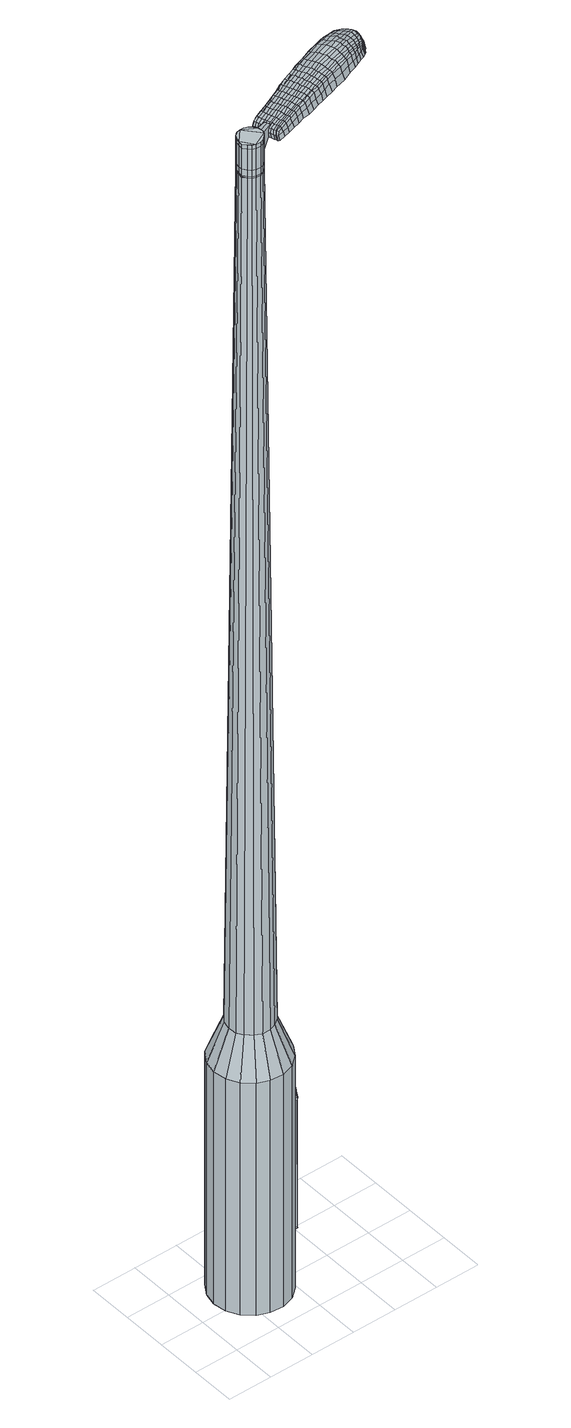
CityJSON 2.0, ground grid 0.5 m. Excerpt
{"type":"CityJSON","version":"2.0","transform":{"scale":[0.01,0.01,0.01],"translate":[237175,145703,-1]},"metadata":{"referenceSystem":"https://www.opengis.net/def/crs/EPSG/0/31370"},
"CityObjects":{
"object1":{"type":"GenericCityObject","attributes":{"cluster":574,"mean_distance_to_centroid":0.269,"new_centroid_x":237175.66,"new_centroid_y":145703.6,"mean_distance_to_camera":16.23,"H1":34.14,"H2":29.58,"Z_final":117.28,"cluster2":-1,"proj_x":237176.82,"proj_y":145707.25,"id_line":84815,"bearing_l":107.63,"distance":3.83,"orientation":"right","G_obj":17.63},"geometry":[{"type":"MultiSurface","lod":"2","boundaries":[[[0,1,2,3]],[[1,4,5,2]],[[4,6,7,5]],[[6,8,9,7]],[[8,10,11,9]],[[10,12,13,11]],[[12,14,15,13]],[[14,16,17,15]],[[16,18,19,17]],[[18,20,21,19]],[[20,22,23,21]],[[22,24,25,23]],[[24,26,27,25]],[[26,28,29,27]],[[28,30,31,29]],[[30,32,33,31]],[[32,34,35,33]],[[34,0,3,35]],[[36,37,38,39]],[[38,40,41,42]],[[41,43,42]],[[42,44,45,46]],[[45,47,46]],[[46,48,49,50]],[[49,51,50]],[[42,46,50,38]],[[50,52,39,38]],[[53,36,39]],[[2,5,7,35]],[[7,9,11,15]],[[11,13,15]],[[15,17,19,23]],[[19,21,23]],[[23,25,27,31]],[[27,29,31]],[[15,23,31,7]],[[31,33,35,7]],[[3,2,35]],[[1,0,54,55]],[[0,34,56,54]],[[34,32,57,56]],[[32,30,58,57]],[[30,28,59,58]],[[28,26,60,59]],[[26,24,61,60]],[[24,22,62,61]],[[22,20,63,62]],[[20,18,64,63]],[[18,16,65,64]],[[16,14,66,65]],[[14,12,67,66]],[[12,10,68,67]],[[10,8,69,68]],[[8,6,70,69]],[[6,4,71,70]],[[4,1,55,71]],[[55,54,72,73]],[[54,56,74,72]],[[56,57,75,74]],[[57,58,76,75]],[[58,59,77,76]],[[59,60,78,77]],[[60,61,79,78]],[[61,62,80,79]],[[62,63,81,80]],[[63,64,82,81]],[[64,65,83,82]],[[65,66,84,83]],[[66,67,85,84]],[[67,68,86,85]],[[68,69,87,86]],[[69,70,88,87]],[[70,71,89,88]],[[71,55,73,89]],[[90,91,92,93]],[[94,95,91,90]],[[75,96,95,94]],[[76,97,96,75]],[[77,98,97,76]],[[99,100,98,77]],[[101,102,100,99]],[[80,103,102,101]],[[81,104,103,80]],[[105,106,104,81]],[[83,107,106,105]],[[84,108,107,83]],[[85,109,108,84]],[[86,110,109,85]],[[111,112,110,86]],[[88,113,112,111]],[[114,115,113,88]],[[93,92,115,114]],[[116,117,118,119]],[[120,116,119,121]],[[122,120,121,123]],[[124,122,123,125]],[[126,124,125,127]],[[128,126,127,129]],[[130,128,129,131]],[[132,130,131,133]],[[134,132,133,135]],[[136,134,135,137]],[[138,136,137,139]],[[140,138,139,141]],[[142,140,141,143]],[[144,142,143,145]],[[146,144,145,147]],[[148,146,147,149]],[[73,72,90,93]],[[72,74,94,90]],[[74,75,94]],[[78,99,77]],[[78,79,101,99]],[[79,80,101]],[[82,105,81]],[[82,83,105]],[[87,111,86]],[[87,88,111]],[[89,114,88]],[[89,73,93,114]],[[150,151,92,91]],[[151,152,115,92]],[[152,113,115]],[[153,112,113]],[[153,110,112]],[[154,106,107]],[[154,104,106]],[[155,102,103]],[[155,156,100,102]],[[156,98,100]],[[157,95,96]],[[157,150,91,95]],[[39,52,148,158]],[[151,150,159,149]],[[53,39,158,117]],[[150,157,118,159]],[[36,53,117,116]],[[157,96,119,118]],[[37,36,116,120]],[[96,97,121,119]],[[38,37,120,122]],[[97,98,123,121]],[[40,38,122,124]],[[98,156,125,123]],[[41,40,124,126]],[[156,155,127,125]],[[43,41,126,128]],[[155,103,129,127]],[[42,43,128,130]],[[103,104,131,129]],[[44,42,130,132]],[[104,154,133,131]],[[45,44,132,134]],[[154,107,135,133]],[[47,45,134,136]],[[107,108,137,135]],[[46,47,136,138]],[[108,109,139,137]],[[48,46,138,140]],[[109,110,141,139]],[[49,48,140,142]],[[110,153,143,141]],[[51,49,142,144]],[[153,113,145,143]],[[50,51,144,146]],[[113,152,147,145]],[[52,50,146,148]],[[152,151,149,147]],[[148,149,160,161]],[[149,159,162,160]],[[159,118,163,162]],[[118,117,164,163]],[[117,158,165,164]],[[158,148,161,165]],[[166,167,168,169]],[[170,166,169,171]],[[166,170,172,173]],[[167,166,173,174]],[[175,176,177,178]],[[179,175,178,180]],[[175,179,181,182]],[[176,175,182,183]],[[184,185,186,187]],[[188,184,187,189]],[[184,188,190,191]],[[185,184,191,192]],[[193,194,195,196]],[[197,193,196,198]],[[193,197,199,200]],[[194,193,200,201]],[[202,203,204,205]],[[206,202,205,207]],[[202,206,208,209]],[[203,202,209,210]],[[211,212,213,214]],[[215,211,214,216]],[[211,215,217,218]],[[212,211,218,219]],[[220,221,222,223]],[[212,220,223,213]],[[220,212,219,224]],[[221,220,224,225]],[[226,227,228,229]],[[221,226,229,222]],[[226,221,225,230]],[[227,226,230,231]],[[232,170,171,233]],[[227,232,233,228]],[[232,227,231,234]],[[170,232,234,172]],[[235,236,237,238]],[[239,235,238,240]],[[235,239,241,242]],[[236,235,242,243]],[[244,245,246,247]],[[236,244,247,237]],[[244,236,243,248]],[[245,244,248,249]],[[250,251,252,253]],[[245,250,253,246]],[[250,245,249,254]],[[251,250,254,255]],[[256,257,258,259]],[[251,256,259,252]],[[256,251,255,260]],[[257,256,260,261]],[[262,167,174,263]],[[257,262,263,258]],[[262,257,261,264]],[[167,262,264,168]],[[265,266,267,268]],[[269,265,268,270]],[[265,269,271,272]],[[266,265,272,273]],[[274,275,276,277]],[[266,274,277,267]],[[274,266,273,278]],[[275,274,278,279]],[[280,281,282,283]],[[275,280,283,276]],[[280,275,279,284]],[[281,280,284,285]],[[286,179,180,287]],[[281,286,287,282]],[[286,281,285,288]],[[179,286,288,181]],[[289,290,291,292]],[[293,289,292,294]],[[289,293,295,296]],[[290,289,296,297]],[[298,299,300,301]],[[290,298,301,291]],[[298,290,297,302]],[[299,298,302,303]],[[304,305,306,307]],[[299,304,307,300]],[[304,299,303,308]],[[305,304,308,309]],[[310,311,312,313]],[[305,310,313,306]],[[310,305,309,314]],[[311,310,314,315]],[[316,176,183,317]],[[311,316,317,312]],[[316,311,315,318]],[[176,316,318,177]],[[319,205,204,320]],[[321,319,320,322]],[[319,321,323,324]],[[205,319,324,207]],[[325,321,322,326]],[[327,325,326,328]],[[325,327,329,330]],[[321,325,330,323]],[[331,327,328,332]],[[333,331,332,334]],[[331,333,335,336]],[[327,331,336,329]],[[337,333,334,338]],[[339,337,338,340]],[[337,339,341,342]],[[333,337,342,335]],[[343,339,340,344]],[[194,343,344,195]],[[343,194,201,345]],[[339,343,345,341]],[[346,347,192,191]],[[348,346,191,190]],[[346,348,349,350]],[[347,346,350,351]],[[352,353,351,350]],[[354,352,350,349]],[[352,354,355,356]],[[353,352,356,357]],[[358,359,357,356]],[[360,358,356,355]],[[358,360,361,362]],[[359,358,362,363]],[[364,365,363,362]],[[366,364,362,361]],[[364,366,199,197]],[[365,364,197,198]],[[367,368,369,370]],[[269,367,370,271]],[[367,269,270,371]],[[368,367,371,372]],[[373,188,189,374]],[[368,373,374,369]],[[373,368,372,375]],[[188,373,375,190]],[[376,377,378,379]],[[215,376,379,217]],[[376,215,216,380]],[[377,376,380,381]],[[382,383,384,385]],[[377,382,385,378]],[[382,377,381,386]],[[383,382,386,387]],[[388,185,192,389]],[[383,388,389,384]],[[388,383,387,390]],[[185,388,390,186]],[[391,392,393,394]],[[173,391,394,174]],[[391,173,172,395]],[[392,391,395,396]],[[397,398,399,400]],[[392,397,400,393]],[[397,392,396,401]],[[398,397,401,402]],[[403,196,195,404]],[[398,403,404,399]],[[403,398,402,405]],[[196,403,405,198]],[[406,407,408,409]],[[178,406,409,180]],[[406,178,177,410]],[[407,406,410,411]],[[412,200,199,413]],[[407,412,413,408]],[[412,407,411,414]],[[200,412,414,201]],[[415,416,417,418]],[[293,415,418,295]],[[415,293,294,419]],[[416,415,419,420]],[[421,206,207,422]],[[416,421,422,417]],[[421,416,420,423]],[[206,421,423,208]],[[424,425,426,427]],[[239,424,427,241]],[[424,239,240,428]],[[425,424,428,429]],[[430,431,432,433]],[[425,430,433,426]],[[430,425,429,434]],[[431,430,434,435]],[[436,203,210,437]],[[431,436,437,432]],[[436,431,435,438]],[[203,436,438,204]],[[439,440,429,428]],[[238,439,428,240]],[[439,238,237,441]],[[440,439,441,442]],[[443,444,435,434]],[[440,443,434,429]],[[443,440,442,445]],[[444,443,445,446]],[[447,320,204,438]],[[444,447,438,435]],[[447,444,446,448]],[[320,447,448,322]],[[449,450,451,452]],[[296,449,452,297]],[[449,296,295,418]],[[450,449,418,417]],[[453,324,323,454]],[[450,453,454,451]],[[453,450,417,422]],[[324,453,422,207]],[[455,456,442,441]],[[247,455,441,237]],[[455,247,246,457]],[[456,455,457,458]],[[459,460,446,445]],[[456,459,445,442]],[[459,456,458,461]],[[460,459,461,462]],[[463,326,322,448]],[[460,463,448,446]],[[463,460,462,464]],[[326,463,464,328]],[[465,466,467,468]],[[302,465,468,303]],[[465,302,297,452]],[[466,465,452,451]],[[469,330,329,470]],[[466,469,470,467]],[[469,466,451,454]],[[330,469,454,323]],[[471,472,458,457]],[[253,471,457,246]],[[471,253,252,473]],[[472,471,473,474]],[[475,476,462,461]],[[472,475,461,458]],[[475,472,474,477]],[[476,475,477,478]],[[479,332,328,464]],[[476,479,464,462]],[[479,476,478,480]],[[332,479,480,334]],[[481,482,483,484]],[[308,481,484,309]],[[481,308,303,468]],[[482,481,468,467]],[[485,336,335,486]],[[482,485,486,483]],[[485,482,467,470]],[[336,485,470,329]],[[487,488,474,473]],[[259,487,473,252]],[[487,259,258,489]],[[488,487,489,490]],[[491,492,478,477]],[[488,491,477,474]],[[491,488,490,493]],[[492,491,493,494]],[[495,338,334,480]],[[492,495,480,478]],[[495,492,494,496]],[[338,495,496,340]],[[497,498,499,500]],[[314,497,500,315]],[[497,314,309,484]],[[498,497,484,483]],[[501,342,341,502]],[[498,501,502,499]],[[501,498,483,486]],[[342,501,486,335]],[[503,504,490,489]],[[263,503,489,258]],[[503,263,174,394]],[[504,503,394,393]],[[505,506,494,493]],[[504,505,493,490]],[[505,504,393,400]],[[506,505,400,399]],[[507,344,340,496]],[[506,507,496,494]],[[507,506,399,404]],[[344,507,404,195]],[[508,509,411,410]],[[318,508,410,177]],[[508,318,315,500]],[[509,508,500,499]],[[510,345,201,414]],[[509,510,414,411]],[[510,509,499,502]],[[345,510,502,341]],[[511,512,372,371]],[[268,511,371,270]],[[511,268,267,513]],[[512,511,513,514]],[[515,348,190,375]],[[512,515,375,372]],[[515,512,514,516]],[[348,515,516,349]],[[517,518,519,520]],[[218,517,520,219]],[[517,218,217,379]],[[518,517,379,378]],[[521,522,523,524]],[[518,521,524,519]],[[521,518,378,385]],[[522,521,385,384]],[[525,347,351,526]],[[522,525,526,523]],[[525,522,384,389]],[[347,525,389,192]],[[527,528,514,513]],[[277,527,513,267]],[[527,277,276,529]],[[528,527,529,530]],[[531,354,349,516]],[[528,531,516,514]],[[531,528,530,532]],[[354,531,532,355]],[[533,534,535,536]],[[224,533,536,225]],[[533,224,219,520]],[[534,533,520,519]],[[537,538,539,540]],[[534,537,540,535]],[[537,534,519,524]],[[538,537,524,523]],[[541,353,357,542]],[[538,541,542,539]],[[541,538,523,526]],[[353,541,526,351]],[[543,544,530,529]],[[283,543,529,276]],[[543,283,282,545]],[[544,543,545,546]],[[547,360,355,532]],[[544,547,532,530]],[[547,544,546,548]],[[360,547,548,361]],[[549,550,551,552]],[[230,549,552,231]],[[549,230,225,536]],[[550,549,536,535]],[[553,554,555,556]],[[550,553,556,551]],[[553,550,535,540]],[[554,553,540,539]],[[557,359,363,558]],[[554,557,558,555]],[[557,554,539,542]],[[359,557,542,357]],[[559,560,546,545]],[[287,559,545,282]],[[559,287,180,409]],[[560,559,409,408]],[[561,366,361,548]],[[560,561,548,546]],[[561,560,408,413]],[[366,561,413,199]],[[562,563,396,395]],[[234,562,395,172]],[[562,234,231,552]],[[563,562,552,551]],[[564,565,402,401]],[[563,564,401,396]],[[564,563,551,556]],[[565,564,556,555]],[[566,365,198,405]],[[565,566,405,402]],[[566,565,555,558]],[[365,566,558,363]],[[567,568,569,570]],[[570,569,571,572]],[[573,571,569,574]],[[574,569,568,575]],[[576,577,578,579]],[[579,578,580,581]],[[582,580,578,583]],[[583,578,577,584]],[[585,586,587,588]],[[588,587,589,590]],[[591,589,587,592]],[[592,587,586,593]],[[594,595,596,597]],[[597,596,598,599]],[[600,598,596,601]],[[601,596,595,602]],[[603,604,605,606]],[[606,605,607,608]],[[609,607,605,610]],[[610,605,604,611]],[[612,613,614,615]],[[615,614,616,617]],[[618,616,614,619]],[[619,614,613,620]],[[621,622,623,624]],[[624,623,613,612]],[[620,613,623,625]],[[625,623,622,626]],[[627,628,629,630]],[[630,629,622,621]],[[626,622,629,631]],[[631,629,628,632]],[[572,571,633,634]],[[634,633,628,627]],[[632,628,633,635]],[[635,633,571,573]],[[636,637,638,639]],[[639,638,640,641]],[[642,640,638,643]],[[643,638,637,644]],[[645,646,647,648]],[[648,647,637,636]],[[644,637,647,649]],[[649,647,646,650]],[[651,652,653,654]],[[654,653,646,645]],[[650,646,653,655]],[[655,653,652,656]],[[657,658,659,660]],[[660,659,652,651]],[[656,652,659,661]],[[661,659,658,662]],[[575,568,663,664]],[[664,663,658,657]],[[662,658,663,665]],[[665,663,568,567]],[[666,667,668,669]],[[669,668,670,671]],[[672,670,668,673]],[[673,668,667,674]],[[675,676,677,678]],[[678,677,667,666]],[[674,667,677,679]],[[679,677,676,680]],[[681,682,683,684]],[[684,683,676,675]],[[680,676,683,685]],[[685,683,682,686]],[[581,580,687,688]],[[688,687,682,681]],[[686,682,687,689]],[[689,687,580,582]],[[690,691,692,693]],[[693,692,694,695]],[[696,694,692,697]],[[697,692,691,698]],[[699,700,701,702]],[[702,701,691,690]],[[698,691,701,703]],[[703,701,700,704]],[[705,706,707,708]],[[708,707,700,699]],[[704,700,707,709]],[[709,707,706,710]],[[711,712,713,714]],[[714,713,706,705]],[[710,706,713,715]],[[715,713,712,716]],[[584,577,717,718]],[[718,717,712,711]],[[716,712,717,719]],[[719,717,577,576]],[[603,606,720,721]],[[721,720,722,723]],[[724,722,720,725]],[[725,720,606,608]],[[723,722,726,727]],[[727,726,728,729]],[[730,728,726,731]],[[731,726,722,724]],[[729,728,732,733]],[[733,732,734,735]],[[736,734,732,737]],[[737,732,728,730]],[[735,734,738,739]],[[739,738,740,741]],[[742,740,738,743]],[[743,738,734,736]],[[741,740,744,745]],[[745,744,595,594]],[[602,595,744,746]],[[746,744,740,742]],[[593,747,748,592]],[[592,748,749,591]],[[750,749,748,751]],[[751,748,747,752]],[[752,753,754,751]],[[751,754,755,750]],[[756,755,754,757]],[[757,754,753,758]],[[758,759,760,757]],[[757,760,761,756]],[[762,761,760,763]],[[763,760,759,764]],[[764,765,766,763]],[[763,766,767,762]],[[600,767,766,598]],[[598,766,765,599]],[[768,769,770,771]],[[771,770,670,672]],[[671,670,770,772]],[[772,770,769,773]],[[590,589,774,775]],[[775,774,769,768]],[[773,769,774,776]],[[776,774,589,591]],[[777,778,779,780]],[[780,779,616,618]],[[617,616,779,781]],[[781,779,778,782]],[[783,784,785,786]],[[786,785,778,777]],[[782,778,785,787]],[[787,785,784,788]],[[593,586,789,790]],[[790,789,784,783]],[[788,784,789,791]],[[791,789,586,585]],[[792,793,794,795]],[[795,794,574,575]],[[573,574,794,796]],[[796,794,793,797]],[[798,799,800,801]],[[801,800,793,792]],[[797,793,800,802]],[[802,800,799,803]],[[594,597,804,805]],[[805,804,799,798]],[[803,799,804,806]],[[806,804,597,599]],[[807,808,809,810]],[[810,809,579,581]],[[576,579,809,811]],[[811,809,808,812]],[[600,601,813,814]],[[814,813,808,807]],[[812,808,813,815]],[[815,813,601,602]],[[816,817,818,819]],[[819,818,694,696]],[[695,694,818,820]],[[820,818,817,821]],[[608,607,822,823]],[[823,822,817,816]],[[821,817,822,824]],[[824,822,607,609]],[[825,826,827]],[[827,826,640,642]],[[641,640,826,828]],[[828,826,825,829]],[[830,831,832,833]],[[833,832,825,827]],[[829,825,832,834]],[[834,832,831,835]],[[611,604,836,837]],[[837,836,831,830]],[[835,831,836,838]],[[838,836,604,603]],[[829,839,840,828]],[[828,840,639,641]],[[636,639,840,841]],[[841,840,839,842]],[[835,843,844,834]],[[834,844,839,829]],[[842,839,844,845]],[[845,844,843,846]],[[603,721,847,838]],[[838,847,843,835]],[[846,843,847,848]],[[848,847,721,723]],[[849,850,851,852]],[[852,851,697,698]],[[696,697,851,819]],[[819,851,850,816]],[[724,725,853,854]],[[854,853,850,849]],[[816,850,853,823]],[[823,853,725,608]],[[842,855,856,841]],[[841,856,648,636]],[[645,648,856,857]],[[857,856,855,858]],[[846,859,860,845]],[[845,860,855,842]],[[858,855,860,861]],[[861,860,859,862]],[[723,727,863,848]],[[848,863,859,846]],[[862,859,863,864]],[[864,863,727,729]],[[865,866,867,868]],[[868,867,703,704]],[[698,703,867,852]],[[852,867,866,849]],[[730,731,869,870]],[[870,869,866,865]],[[849,866,869,854]],[[854,869,731,724]],[[858,871,872,857]],[[857,872,654,645]],[[651,654,872,873]],[[873,872,871,874]],[[862,875,876,861]],[[861,876,871,858]],[[874,871,876,877]],[[877,876,875,878]],[[729,733,879,864]],[[864,879,875,862]],[[878,875,879,880]],[[880,879,733,735]],[[881,882,883,884]],[[884,883,709,710]],[[704,709,883,868]],[[868,883,882,865]],[[736,737,885,886]],[[886,885,882,881]],[[865,882,885,870]],[[870,885,737,730]],[[874,887,888,873]],[[873,888,660,651]],[[657,660,888,889]],[[889,888,887,890]],[[878,891,892,877]],[[877,892,887,874]],[[890,887,892,893]],[[893,892,891,894]],[[735,739,895,880]],[[880,895,891,878]],[[894,891,895,896]],[[896,895,739,741]],[[897,898,899,900]],[[900,899,715,716]],[[710,715,899,884]],[[884,899,898,881]],[[742,743,901,902]],[[902,901,898,897]],[[881,898,901,886]],[[886,901,743,736]],[[890,903,904,889]],[[889,904,664,657]],[[575,664,904,795]],[[795,904,903,792]],[[894,905,906,893]],[[893,906,903,890]],[[792,903,906,801]],[[801,906,905,798]],[[741,745,907,896]],[[896,907,905,894]],[[798,905,907,805]],[[805,907,745,594]],[[812,908,909,811]],[[811,909,719,576]],[[716,719,909,900]],[[900,909,908,897]],[[602,746,910,815]],[[815,910,908,812]],[[897,908,910,902]],[[902,910,746,742]],[[773,911,912,772]],[[772,912,669,671]],[[666,669,912,913]],[[913,912,911,914]],[[591,749,915,776]],[[776,915,911,773]],[[914,911,915,916]],[[916,915,749,750]],[[917,918,919,920]],[[920,919,619,620]],[[618,619,919,780]],[[780,919,918,777]],[[921,922,923,924]],[[924,923,918,917]],[[777,918,923,786]],[[786,923,922,783]],[[752,747,925,926]],[[926,925,922,921]],[[783,922,925,790]],[[790,925,747,593]],[[914,927,928,913]],[[913,928,678,666]],[[675,678,928,929]],[[929,928,927,930]],[[750,755,931,916]],[[916,931,927,914]],[[930,927,931,932]],[[932,931,755,756]],[[933,934,935,936]],[[936,935,625,626]],[[620,625,935,920]],[[920,935,934,917]],[[937,938,939,940]],[[940,939,934,933]],[[917,934,939,924]],[[924,939,938,921]],[[758,753,941,942]],[[942,941,938,937]],[[921,938,941,926]],[[926,941,753,752]],[[930,943,944,929]],[[929,944,684,675]],[[681,684,944,945]],[[945,944,943,946]],[[756,761,947,932]],[[932,947,943,930]],[[946,943,947,948]],[[948,947,761,762]],[[949,950,951,952]],[[952,951,631,632]],[[626,631,951,936]],[[936,951,950,933]],[[953,954,955,956]],[[956,955,950,949]],[[933,950,955,940]],[[940,955,954,937]],[[764,759,957,958]],[[958,957,954,953]],[[937,954,957,942]],[[942,957,759,758]],[[946,959,960,945]],[[945,960,688,681]],[[581,688,960,810]],[[810,960,959,807]],[[762,767,961,948]],[[948,961,959,946]],[[807,959,961,814]],[[814,961,767,600]],[[797,962,963,796]],[[796,963,635,573]],[[632,635,963,952]],[[952,963,962,949]],[[803,964,965,802]],[[802,965,962,797]],[[949,962,965,956]],[[956,965,964,953]],[[599,765,966,806]],[[806,966,964,803]],[[953,964,966,958]],[[958,966,765,764]],[[567,570,169,168]],[[570,572,171,169]],[[582,583,182,181]],[[583,584,183,182]],[[585,588,187,186]],[[588,590,189,187]],[[609,610,209,208]],[[610,611,210,209]],[[612,615,214,213]],[[615,617,216,214]],[[621,624,223,222]],[[624,612,213,223]],[[627,630,229,228]],[[630,621,222,229]],[[572,634,233,171]],[[634,627,228,233]],[[642,643,242,241]],[[643,644,243,242]],[[644,649,248,243]],[[649,650,249,248]],[[650,655,254,249]],[[655,656,255,254]],[[656,661,260,255]],[[661,662,261,260]],[[662,665,264,261]],[[665,567,168,264]],[[672,673,272,271]],[[673,674,273,272]],[[674,679,278,273]],[[679,680,279,278]],[[680,685,284,279]],[[685,686,285,284]],[[686,689,288,285]],[[689,582,181,288]],[[690,693,292,291]],[[693,695,294,292]],[[699,702,301,300]],[[702,690,291,301]],[[705,708,307,306]],[[708,699,300,307]],[[711,714,313,312]],[[714,705,306,313]],[[584,718,317,183]],[[718,711,312,317]],[[768,771,370,369]],[[771,672,271,370]],[[590,775,374,189]],[[775,768,369,374]],[[617,781,380,216]],[[781,782,381,380]],[[782,787,386,381]],[[787,788,387,386]],[[788,791,390,387]],[[791,585,186,390]],[[695,820,419,294]],[[820,821,420,419]],[[821,824,423,420]],[[824,609,208,423]],[[827,427,426]],[[827,642,241,427]],[[830,833,433,432]],[[833,827,426,433]],[[611,837,437,210]],[[837,830,432,437]],[[967,968,969,970]],[[971,972,970,969]],[[973,974,975,976]],[[977,978,979,980]],[[968,981,982,969]],[[983,971,969,982]],[[984,973,976,985]],[[986,987,978,977]],[[981,988,989,982]],[[989,990,983,982]],[[991,984,985,992]],[[993,987,986,994]],[[988,995,996,989]],[[996,997,990,989]],[[998,991,992,999]],[[1000,993,994,1001]],[[1002,1003,1004,1005]],[[1006,1007,1003,1002]],[[1006,1008,1009,1007]],[[1008,1010,1011,1009]],[[1012,1013,1014,1015]],[[1016,1017,1013,1012]],[[1018,1019,1017,1016]],[[1020,1021,1019,1018]],[[1015,1004,1003,1012]],[[1012,1003,1007,1016]],[[1007,1009,1018,1016]],[[1009,1011,1020,1018]],[[976,975,972,971]],[[985,976,971,983]],[[990,992,985,983]],[[997,999,992,990]],[[977,980,974,973]],[[986,977,973,984]],[[994,986,984,991]],[[1001,994,991,998]],[[978,1002,1005,979]],[[987,1006,1002,978]],[[1008,1006,987,993]],[[1010,1008,993,1000]],[[1022,1023,1024,1025]],[[1024,1026,1027,1028]],[[1024,1028,1029,1030]],[[1024,1030,1025]],[[1031,1022,1025,1032]],[[1033,1032,1025,1034]],[[1035,1034,1025]],[[1036,1024,1023,1037]],[[1038,1036,1037,1039]],[[1040,1038,1039,1041]],[[1042,1040,1041,1043]],[[1044,1042,1043,1045]],[[1045,1046,1047,1048]],[[1045,1048,1049,1050]],[[1045,1050,1051,1052]],[[1051,1053,1054,1055]],[[1051,1055,1056,1057]],[[1051,1057,1052]],[[1045,1052,1044]],[[1058,1059,1023,1022]],[[1060,1061,1026,1024]],[[1062,1063,1035,1025]],[[1059,1064,1037,1023]],[[1065,1060,1024,1036]],[[1064,1066,1039,1037]],[[1067,1065,1036,1038]],[[1066,1068,1041,1039]],[[1069,1067,1038,1040]],[[1068,1070,1043,1041]],[[1071,1069,1040,1042]],[[1070,1072,1045,1043]],[[1073,1071,1042,1044]],[[1072,1074,1046,1045]],[[1075,1076,1053,1051]],[[1077,1073,1044,1052]],[[1047,1046,1074,1078]],[[1048,1047,1078,1079]],[[1049,1048,1079,1080]],[[1050,1049,1080,1081]],[[1051,1050,1081,1075]],[[1082,1058,1022,1031]],[[1083,1082,1031,1032]],[[1084,1083,1032,1033]],[[1085,1084,1033,1034]],[[1063,1085,1034,1035]],[[1027,1026,1061,1086]],[[1054,1053,1076,1087]],[[1028,1027,1086,1088]],[[1029,1028,1088,1089]],[[1030,1029,1089,1090]],[[1025,1030,1090,1062]],[[1055,1054,1087,1091]],[[1056,1055,1091,1092]],[[1057,1056,1092,1093]],[[1052,1057,1093,1077]]]}]}
},
"vertices":[
[108,75,384],[109,60,384],[109,60,96],[108,75,96],[106,46,384],[106,46,96],[98,33,384],[98,33,96],[87,24,384],[87,24,96],[73,20,384],[73,20,96],[58,21,384],[58,21,96],[45,26,384],[45,26,96],[34,36,384],[34,36,96],[27,49,384],[27,49,96],[25,64,384],[25,64,96],[28,78,384],[28,78,96],[36,91,384],[36,91,96],[48,99,384],[48,99,96],[62,104,384],[62,104,96],[76,103,384],[76,103,96],[90,98,384],[90,98,96],[101,88,384],[101,88,96],[74,73,1524],[70,75,1524],[65,75,1524],[80,66,1524],[61,74,1524],[57,71,1524],[54,63,1524],[55,67,1524],[54,58,1524],[57,54,1524],[64,49,1524],[60,51,1524],[69,49,1524],[73,50,1524],[80,57,1524],[77,53,1524],[81,61,1524],[78,70,1524],[91,70,429],[92,61,429],[87,77,429],[81,83,429],[73,87,429],[64,87,429],[56,84,429],[49,79,429],[44,72,429],[42,63,429],[43,54,429],[47,47,429],[54,41,429],[62,37,429],[71,37,429],[79,40,429],[86,45,429],[90,52,429],[80,66,1483],[81,61,1483],[78,70,1483],[74,73,1483],[70,75,1483],[65,75,1483],[61,74,1483],[57,71,1483],[55,67,1483],[54,63,1483],[54,58,1483],[57,54,1483],[60,51,1483],[64,49,1483],[69,49,1483],[73,50,1483],[77,53,1483],[80,57,1483],[79,66,1483],[79,66,1485],[80,61,1485],[80,61,1483],[77,70,1483],[77,70,1485],[74,73,1485],[70,75,1485],[65,75,1485],[61,73,1483],[61,73,1485],[58,71,1483],[58,71,1485],[55,67,1485],[54,63,1485],[55,58,1483],[55,58,1485],[57,54,1485],[60,51,1485],[64,49,1485],[69,49,1485],[73,51,1483],[73,51,1485],[77,53,1485],[79,57,1483],[79,57,1485],[74,73,1519],[78,70,1519],[78,70,1493],[74,73,1493],[70,75,1519],[70,75,1493],[65,75,1519],[65,75,1493],[61,74,1519],[61,74,1493],[57,71,1519],[57,71,1493],[55,67,1519],[55,67,1493],[54,63,1519],[54,63,1493],[54,58,1519],[54,58,1493],[57,54,1519],[57,54,1493],[60,51,1519],[60,51,1493],[64,49,1519],[64,49,1493],[69,49,1519],[69,49,1493],[73,50,1519],[73,50,1493],[77,53,1519],[77,53,1493],[80,57,1519],[80,57,1493],[81,61,1519],[81,61,1493],[80,66,1485],[81,61,1485],[80,57,1485],[73,50,1485],[54,58,1485],[57,71,1485],[61,74,1485],[78,70,1485],[80,66,1519],[80,66,1493],[99,69,1513],[99,69,1518],[98,72,1513],[97,75,1513],[97,75,1518],[98,72,1518],[174,76,1519],[167,74,1518],[169,73,1509],[176,74,1510],[183,78,1519],[184,77,1510],[181,79,1526],[173,77,1525],[166,75,1525],[163,112,1519],[156,110,1518],[156,108,1525],[162,111,1525],[171,115,1519],[171,113,1526],[172,117,1510],[164,114,1510],[157,112,1509],[238,118,1519],[239,114,1519],[240,115,1513],[239,118,1513],[236,121,1519],[237,122,1513],[234,121,1524],[237,117,1524],[238,114,1524],[168,95,1530],[161,93,1529],[162,90,1529],[169,92,1530],[176,98,1531],[177,95,1531],[175,102,1530],[166,99,1530],[159,97,1529],[91,71,1512],[91,68,1512],[93,69,1517],[92,71,1517],[90,74,1512],[91,74,1517],[91,74,1506],[92,71,1506],[92,68,1506],[230,95,1519],[227,93,1519],[229,92,1512],[232,94,1512],[232,96,1518],[234,95,1512],[232,97,1522],[230,96,1523],[227,95,1524],[223,91,1519],[218,89,1519],[219,88,1512],[224,90,1512],[222,93,1524],[217,90,1525],[212,87,1519],[205,85,1519],[206,84,1511],[214,86,1511],[211,88,1526],[204,86,1526],[194,81,1519],[196,80,1510],[193,82,1526],[103,57,1513],[110,59,1513],[109,60,1518],[102,58,1517],[97,56,1512],[98,57,1516],[98,55,1506],[104,56,1507],[111,58,1507],[117,61,1514],[125,63,1515],[124,64,1520],[116,62,1519],[119,60,1507],[126,62,1507],[132,65,1515],[139,66,1516],[138,67,1522],[131,66,1521],[133,64,1508],[141,65,1508],[146,68,1517],[153,70,1517],[152,71,1524],[145,69,1523],[148,67,1508],[155,69,1509],[161,72,1518],[159,73,1524],[162,71,1509],[220,129,1519],[217,128,1519],[217,127,1524],[220,128,1523],[223,129,1518],[222,128,1522],[223,131,1512],[221,131,1512],[218,130,1512],[212,127,1519],[207,126,1519],[207,125,1525],[212,126,1524],[213,129,1512],[207,128,1512],[201,125,1519],[193,122,1519],[193,121,1526],[201,123,1526],[202,126,1511],[194,124,1511],[182,119,1519],[182,117,1526],[183,121,1510],[94,86,1513],[101,89,1513],[101,90,1507],[94,87,1507],[89,84,1512],[89,85,1506],[90,83,1516],[93,85,1517],[101,88,1518],[108,92,1514],[115,94,1515],[116,96,1507],[108,93,1507],[108,90,1519],[115,93,1520],[122,97,1515],[129,100,1516],[130,101,1508],[123,99,1508],[121,95,1521],[128,98,1522],[136,102,1517],[143,105,1517],[143,107,1509],[136,104,1508],[135,101,1523],[142,103,1524],[149,107,1518],[150,109,1509],[149,106,1524],[97,73,1519],[98,70,1519],[104,75,1520],[105,72,1520],[103,78,1520],[96,75,1519],[111,77,1522],[112,75,1522],[118,79,1523],[119,77,1523],[117,82,1523],[110,80,1521],[125,82,1524],[126,79,1524],[132,84,1525],[133,81,1525],[131,87,1525],[124,85,1524],[139,86,1526],[140,83,1526],[147,89,1527],[147,86,1527],[145,92,1527],[138,89,1526],[154,91,1528],[154,88,1528],[152,94,1528],[234,116,1527],[235,113,1527],[232,120,1526],[227,119,1527],[229,115,1528],[231,112,1528],[223,113,1529],[224,110,1529],[221,117,1528],[215,115,1530],[216,111,1530],[217,107,1530],[209,109,1531],[211,105,1531],[208,113,1530],[199,110,1531],[201,106,1531],[202,102,1531],[188,102,1531],[190,99,1531],[187,106,1531],[225,129,1518],[228,128,1519],[229,129,1513],[226,130,1513],[224,128,1523],[227,127,1523],[232,125,1519],[233,126,1513],[231,124,1524],[234,98,1518],[236,100,1518],[234,100,1523],[233,98,1523],[235,97,1513],[237,99,1513],[238,103,1519],[239,107,1519],[237,107,1524],[236,103,1523],[239,103,1513],[240,107,1513],[239,111,1519],[238,110,1524],[240,111,1513],[172,78,1528],[172,80,1528],[165,78,1528],[165,76,1527],[181,80,1528],[180,82,1529],[171,83,1529],[170,86,1530],[163,84,1529],[164,81,1528],[180,85,1529],[179,88,1530],[169,89,1530],[162,87,1529],[178,92,1531],[163,109,1528],[164,107,1529],[172,110,1529],[171,112,1528],[156,107,1527],[157,104,1528],[165,103,1529],[173,106,1530],[158,101,1528],[87,82,1512],[88,80,1512],[89,80,1517],[88,82,1517],[88,83,1506],[88,81,1506],[89,77,1512],[90,77,1517],[89,78,1506],[95,57,1512],[95,58,1512],[96,58,1506],[96,56,1506],[96,58,1517],[96,59,1517],[94,60,1512],[93,63,1512],[94,63,1506],[95,60,1506],[95,61,1517],[94,64,1517],[92,66,1512],[93,66,1506],[93,66,1517],[101,59,1519],[101,61,1519],[108,61,1520],[108,63,1520],[100,63,1519],[99,65,1519],[107,65,1520],[106,67,1520],[99,68,1519],[106,70,1520],[94,84,1519],[94,82,1519],[101,84,1520],[101,86,1520],[95,79,1519],[102,81,1520],[116,63,1521],[115,65,1521],[123,65,1522],[122,67,1522],[114,67,1521],[114,69,1521],[122,69,1522],[121,72,1523],[113,72,1522],[120,74,1523],[108,89,1521],[108,87,1521],[115,89,1522],[115,91,1522],[109,84,1521],[116,86,1522],[130,67,1523],[130,69,1523],[137,69,1524],[137,70,1524],[129,71,1523],[128,74,1524],[136,73,1525],[135,76,1525],[127,76,1524],[134,78,1525],[122,94,1523],[122,92,1523],[129,94,1524],[129,96,1524],[123,88,1524],[130,91,1525],[144,71,1525],[144,72,1525],[151,73,1526],[151,74,1526],[143,75,1526],[142,78,1526],[150,77,1527],[149,80,1527],[141,81,1526],[148,83,1527],[135,99,1525],[136,97,1525],[143,99,1526],[142,102,1526],[137,93,1526],[144,96,1527],[158,74,1527],[158,76,1527],[157,79,1527],[156,82,1528],[155,85,1528],[149,104,1527],[150,102,1527],[151,98,1528],[222,127,1525],[224,126,1525],[218,126,1526],[221,125,1526],[228,123,1526],[224,122,1527],[231,97,1525],[232,99,1525],[229,98,1526],[227,96,1525],[234,102,1525],[235,106,1526],[231,104,1527],[230,101,1526],[235,109,1526],[231,108,1527],[213,125,1526],[215,124,1527],[207,124,1527],[209,122,1528],[218,121,1528],[212,119,1529],[223,94,1526],[223,96,1527],[218,94,1528],[217,92,1527],[224,99,1527],[225,102,1528],[218,100,1529],[218,97,1528],[225,106,1528],[218,104,1530],[201,122,1528],[203,120,1529],[194,120,1528],[195,118,1529],[205,117,1529],[197,114,1530],[211,90,1528],[211,92,1528],[203,89,1529],[203,87,1528],[212,95,1529],[212,98,1530],[203,95,1530],[203,92,1530],[211,102,1530],[203,99,1531],[182,116,1529],[183,114,1529],[185,110,1530],[192,84,1528],[192,86,1529],[192,89,1530],[191,92,1530],[190,95,1531],[169,75,1509],[167,76,1518],[174,77,1518],[176,76,1509],[182,80,1519],[184,79,1510],[181,81,1525],[173,79,1525],[166,77,1525],[157,106,1525],[157,108,1518],[164,110,1518],[163,109,1525],[172,113,1519],[171,112,1525],[173,115,1510],[164,112,1509],[158,110,1509],[238,114,1513],[237,114,1519],[236,117,1519],[237,117,1513],[234,120,1519],[235,120,1513],[233,120,1524],[235,117,1524],[236,113,1524],[162,90,1528],[161,93,1528],[168,95,1529],[169,92,1529],[177,98,1529],[177,95,1529],[175,101,1529],[167,99,1529],[160,96,1528],[94,69,1516],[94,69,1512],[93,71,1512],[94,72,1516],[92,74,1512],[93,74,1516],[93,75,1506],[94,72,1506],[95,69,1506],[228,94,1512],[226,95,1519],[229,96,1518],[231,95,1512],[231,98,1518],[232,97,1512],[230,98,1522],[229,97,1523],[226,96,1523],[218,90,1512],[217,91,1519],[222,93,1519],[224,92,1512],[221,94,1524],[216,92,1525],[206,86,1511],[204,87,1519],[212,89,1519],[213,88,1511],[210,90,1525],[203,88,1526],[193,83,1519],[195,82,1510],[192,84,1526],[109,62,1518],[110,61,1513],[102,59,1513],[102,60,1517],[98,58,1512],[98,59,1515],[99,58,1506],[104,58,1506],[111,60,1507],[123,66,1520],[124,65,1514],[117,63,1514],[116,64,1519],[118,62,1507],[126,64,1507],[138,69,1522],[139,68,1516],[132,66,1515],[130,67,1521],[133,66,1508],[140,67,1508],[152,73,1523],[153,72,1517],[146,70,1516],[145,71,1522],[148,69,1508],[155,71,1508],[160,74,1517],[159,75,1524],[162,73,1509],[217,125,1523],[217,127,1519],[220,127,1518],[220,126,1523],[223,127,1518],[222,126,1522],[223,129,1512],[221,129,1512],[218,128,1512],[207,123,1525],[207,124,1519],[213,126,1519],[213,124,1524],[213,127,1512],[208,126,1512],[193,119,1526],[194,121,1519],[201,123,1519],[201,121,1525],[202,124,1511],[195,122,1511],[183,117,1519],[182,115,1526],[184,119,1510],[102,88,1507],[102,87,1513],[95,84,1513],[95,86,1506],[90,82,1512],[91,83,1506],[91,82,1515],[94,83,1517],[101,86,1518],[116,94,1507],[116,92,1514],[109,90,1514],[109,91,1507],[108,88,1519],[115,91,1520],[130,99,1508],[130,98,1516],[123,95,1515],[123,97,1508],[122,94,1521],[129,96,1522],[144,105,1508],[143,103,1517],[137,100,1516],[137,102,1508],[136,99,1522],[143,101,1523],[150,106,1517],[151,107,1509],[150,104,1524],[98,73,1518],[99,70,1518],[105,75,1519],[105,73,1519],[104,78,1519],[97,76,1518],[112,77,1520],[113,75,1520],[119,80,1521],[120,77,1521],[118,82,1521],[111,80,1520],[126,82,1523],[127,79,1523],[133,84,1524],[134,81,1524],[132,87,1524],[125,85,1523],[140,86,1525],[141,84,1525],[147,89,1526],[148,86,1526],[146,92,1526],[139,89,1525],[154,91,1527],[155,88,1527],[153,94,1527],[233,113,1526],[233,116,1526],[231,119,1525],[227,118,1526],[229,115,1526],[230,111,1526],[224,110,1528],[223,113,1528],[221,116,1527],[214,114,1528],[216,111,1529],[217,107,1529],[210,105,1530],[209,109,1530],[208,112,1529],[199,109,1530],[201,106,1530],[202,103,1530],[190,99,1530],[189,102,1530],[187,105,1530],[227,127,1513],[227,126,1518],[224,127,1518],[225,128,1512],[223,126,1523],[226,125,1523],[231,123,1519],[231,124,1513],[229,123,1523],[233,101,1523],[234,101,1518],[233,99,1518],[231,99,1523],[234,98,1512],[235,100,1512],[235,107,1523],[237,107,1519],[236,104,1519],[234,104,1523],[237,103,1513],[238,107,1513],[237,110,1519],[236,110,1524],[238,111,1513],[165,79,1527],[172,81,1527],[172,80,1527],[165,78,1526],[180,82,1527],[180,83,1528],[164,84,1528],[171,86,1528],[171,83,1528],[164,81,1527],[180,86,1528],[179,89,1529],[170,89,1529],[163,87,1528],[178,92,1529],[172,109,1528],[164,106,1527],[163,108,1527],[171,111,1527],[157,105,1526],[157,104,1527],[165,103,1528],[174,106,1528],[159,100,1527],[91,81,1516],[90,81,1512],[89,82,1512],[90,82,1516],[90,83,1506],[90,82,1506],[91,78,1512],[92,78,1516],[92,79,1506],[97,59,1512],[97,58,1512],[98,58,1506],[97,59,1516],[97,60,1516],[96,64,1506],[95,64,1512],[96,61,1512],[97,61,1506],[97,62,1516],[96,64,1516],[94,66,1512],[95,66,1506],[95,67,1516],[102,61,1518],[102,60,1518],[109,62,1519],[108,63,1519],[100,66,1518],[101,63,1518],[108,65,1519],[107,68,1519],[99,68,1518],[106,70,1519],[102,84,1519],[95,82,1518],[95,83,1518],[101,85,1519],[96,79,1518],[103,81,1519],[116,65,1520],[116,64,1520],[123,66,1521],[123,67,1521],[114,70,1520],[115,67,1520],[122,69,1521],[121,72,1521],[113,72,1520],[120,74,1521],[116,89,1521],[109,87,1520],[108,88,1520],[115,90,1521],[110,84,1520],[117,86,1521],[130,69,1522],[130,68,1522],[137,70,1523],[137,71,1523],[128,74,1522],[129,71,1522],[136,73,1523],[136,76,1524],[128,77,1523],[135,79,1524],[130,94,1523],[123,92,1522],[122,93,1522],[129,95,1523],[124,88,1522],[131,91,1523],[144,73,1524],[144,72,1524],[151,74,1525],[151,75,1525],[143,78,1525],[143,75,1524],[150,77,1525],[150,80,1526],[142,81,1525],[149,83,1526],[144,99,1525],[137,97,1524],[136,98,1524],[143,100,1525],[138,93,1524],[145,96,1525],[158,77,1526],[158,76,1526],[157,82,1527],[157,79,1526],[156,85,1527],[150,102,1526],[150,103,1526],[152,98,1526],[224,124,1524],[221,125,1524],[218,125,1525],[220,124,1525],[227,122,1525],[224,121,1525],[228,99,1525],[231,100,1524],[229,99,1524],[226,97,1525],[230,105,1526],[233,106,1525],[232,103,1524],[229,101,1525],[234,109,1525],[230,108,1526],[215,123,1526],[213,124,1526],[207,122,1526],[209,121,1527],[218,120,1526],[212,118,1527],[217,95,1527],[223,97,1526],[222,95,1526],[216,93,1526],[218,101,1528],[224,103,1527],[224,100,1526],[217,97,1527],[224,106,1527],[218,104,1528],[203,119,1527],[202,120,1527],[194,118,1527],[195,117,1528],[205,116,1528],[197,113,1529],[203,90,1528],[211,93,1527],[210,91,1527],[203,89,1527],[203,96,1529],[211,99,1529],[211,95,1528],[203,93,1528],[211,102,1529],[202,99,1530],[184,113,1528],[183,114,1528],[185,109,1529],[192,87,1528],[192,85,1528],[191,92,1529],[192,89,1529],[190,96,1530],[98,57,1508],[96,64,1508],[127,73,1509],[130,65,1509],[148,78,1510],[151,70,1510],[186,90,1512],[189,81,1512],[172,75,1511],[169,84,1511],[203,95,1513],[216,100,1514],[219,91,1514],[206,86,1513],[94,70,1508],[125,80,1509],[146,87,1510],[183,99,1512],[166,93,1511],[201,104,1513],[213,108,1514],[92,77,1508],[123,88,1509],[143,95,1510],[181,107,1512],[163,102,1511],[211,117,1514],[198,113,1513],[90,83,1508],[120,95,1509],[140,103,1510],[178,116,1512],[161,111,1511],[208,125,1514],[195,122,1513],[229,104,1514],[233,107,1514],[235,100,1514],[231,96,1514],[226,112,1514],[231,114,1514],[224,120,1514],[229,120,1514],[221,128,1514],[226,127,1514],[237,111,1515],[238,115,1515],[239,114,1515],[238,107,1515],[235,115,1515],[238,116,1515],[234,119,1515],[238,117,1515],[233,123,1515],[237,118,1515],[73,105,334],[78,104,334],[78,104,165],[63,105,171],[73,105,165],[70,105,165],[67,105,166],[65,105,167],[64,105,169],[70,105,334],[67,105,333],[65,105,332],[64,105,331],[63,105,328],[91,99,165],[91,99,334],[102,88,165],[102,88,334],[109,75,165],[109,75,334],[111,60,165],[111,60,334],[108,46,165],[108,46,334],[106,42,334],[104,39,334],[102,36,333],[101,35,332],[101,33,331],[100,33,328],[106,42,165],[100,33,171],[101,33,169],[101,35,167],[102,36,166],[104,39,165],[73,102,334],[77,102,334],[77,102,165],[73,102,165],[63,102,171],[63,102,328],[90,96,334],[90,96,165],[100,87,334],[100,87,165],[106,74,334],[106,74,165],[108,60,334],[108,60,165],[105,47,334],[105,47,165],[103,43,334],[98,35,328],[98,35,171],[103,43,165],[101,40,334],[100,38,333],[99,36,332],[98,35,331],[70,102,334],[67,102,333],[65,102,332],[64,102,331],[70,102,165],[98,35,169],[67,102,166],[65,102,167],[64,102,169],[99,36,167],[100,38,166],[101,40,165]
]}
